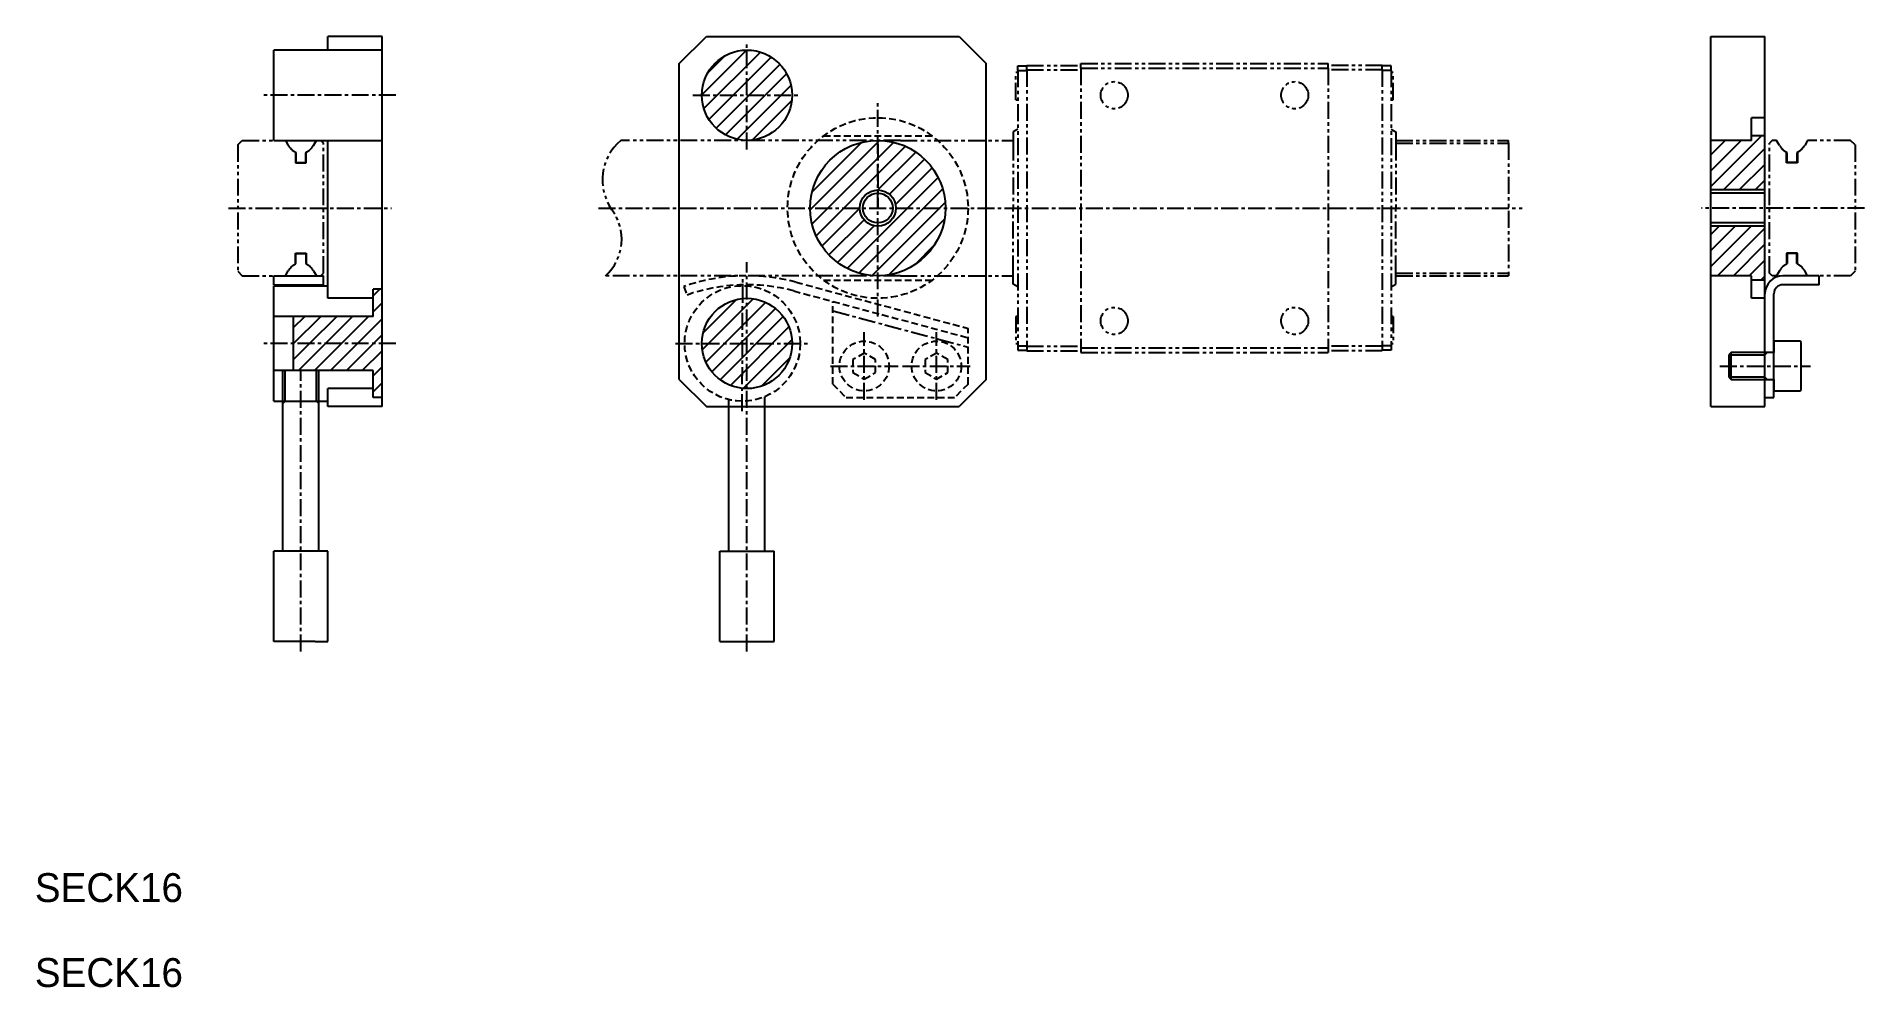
# Model space of a CAD drawing. Extents: x 59 to 262, y 55 to 160.
import ezdxf

# ---------------------------------------------------------------- set-up
doc = ezdxf.new("R2010")
doc.units = 0
doc.header["$LTSCALE"] = 1.5
for name, pattern in [('CENTER', [2, 1.25, -0.25, 0.25, -0.25]), ('DASHED', [0.75, 0.5, -0.25]), ('PHANTOM', [2.5, 1.25, -0.25, 0.25, -0.25, 0.25, -0.25])]:
    doc.linetypes.add(name, pattern=pattern)
doc.layers.get('0').update_dxf_attribs({"linetype": 'CONTINUOUS'})
doc.layers.add('CENTER', color=1, linetype='CENTER')

# ---------------------------------------------------------------- blocks, each defined once
blk = doc.blocks.new('*X2')
at = {"color": 0}
for p, q in [((144.7, 141.16), (152.39, 148.85)), ((144.9, 139.6), (153.95, 148.65)), ((144.91, 143.14), (150.41, 148.64)), ((145.35, 138.28), (155.27, 148.2)), ((152.19, 143.36), (156.4, 147.56)), ((153.49, 142.88), (157.38, 146.77)), ((154.15, 141.77), (158.21, 145.83)), ((148.81, 134.66), (158.89, 144.74)), ((150.07, 134.16), (159.39, 143.48)), ((151.56, 133.88), (159.67, 141.99)), ((145.99, 137.15), (150.19, 141.35)), ((146.78, 136.17), (150.67, 140.06)), ((153.4, 133.95), (159.6, 140.15)), ((147.71, 135.34), (151.77, 139.4)), ((156.28, 135.07), (158.48, 137.27))]:
    blk.add_line(p, q, dxfattribs=at)
blk = doc.blocks.new('*X3')
at = {"color": 0}
for p, q in [((132.69, 153.91), (137.64, 158.86)), ((132.92, 152.37), (139.18, 158.63)), ((133.35, 156.33), (135.22, 158.2)), ((133.48, 151.16), (140.39, 158.07)), ((134.29, 150.2), (141.35, 157.26)), ((135.32, 149.46), (142.09, 156.23)), ((136.6, 148.98), (142.57, 154.95)), ((138.28, 148.89), (142.66, 153.27)), ((132.74, 125.67), (138.38, 131.31)), ((132.83, 127.53), (136.52, 131.22)), ((133.14, 124.3), (139.75, 130.91)), ((133.81, 123.2), (140.84, 130.24)), ((134.71, 122.34), (141.71, 129.33)), ((135.85, 121.71), (142.34, 128.2)), ((137.28, 121.37), (142.68, 126.77)), ((139.3, 121.62), (142.43, 124.75))]:
    blk.add_line(p, q, dxfattribs=at)
blk = doc.blocks.new('*X4')
at = {"color": 0}
for p, q in [((96.26, 131.62), (97, 132.36)), ((96.26, 129.85), (97.26, 130.85)), ((87.46, 126.36), (90.46, 129.36)), ((87.46, 128.12), (88.7, 129.36)), ((89.23, 126.36), (92.23, 129.36)), ((91, 126.36), (94, 129.36)), ((92.77, 126.36), (95.77, 129.36)), ((94.54, 126.36), (97.26, 129.08)), ((87.46, 124.59), (89.23, 126.36)), ((87.46, 126.35), (87.46, 126.36)), ((88, 123.36), (91, 126.36)), ((89.77, 123.36), (92.77, 126.36)), ((91.54, 123.36), (94.54, 126.36)), ((93.3, 123.36), (96.3, 126.36)), ((96.3, 126.36), (97.26, 127.32)), ((95.07, 123.36), (97.26, 125.55)), ((96.26, 122.78), (97.26, 123.78)), ((96.26, 121.01), (97.26, 122.01))]:
    blk.add_line(p, q, dxfattribs=at)
blk = doc.blocks.new('*X5')
at = {"color": 0}
for p, q in [((244.49, 143.73), (250.12, 149.36)), ((244.49, 145.5), (247.85, 148.86)), ((244.49, 147.27), (246.08, 148.86)), ((245.89, 143.36), (250.49, 147.96)), ((247.65, 143.36), (250.49, 146.2)), ((249.42, 143.36), (250.49, 144.43)), ((244.49, 134.89), (248.96, 139.36)), ((244.49, 136.66), (247.19, 139.36)), ((244.49, 138.43), (245.42, 139.36)), ((245.22, 133.86), (250.49, 139.13)), ((246.99, 133.86), (250.49, 137.36)), ((248.76, 133.86), (250.49, 135.59)), ((250.03, 133.36), (250.49, 133.82))]:
    blk.add_line(p, q, dxfattribs=at)

msp = doc.modelspace()

# ---------------------------------------------------------------- linework, layer by layer
at = {"color": 7, "linetype": 'CONTINUOUS'}
for p, q in [((97.26, 160.36), (91.26, 160.36)), ((91.26, 158.86), (91.26, 160.36)), ((97.26, 119.36), (97.26, 160.36)), ((130.19, 157.36), (133.19, 160.36)), ((133.19, 160.36), (161.19, 160.36)), ((161.19, 160.36), (164.19, 157.36)), ((244.49, 119.36), (244.49, 160.36)), ((244.49, 160.36), (250.49, 160.36)), ((250.49, 119.36), (250.49, 160.36)), ((85.26, 148.86), (85.26, 158.86)), ((97.26, 158.86), (85.26, 158.86)), ((130.19, 122.36), (130.19, 157.36)), ((164.19, 122.36), (164.19, 157.36)), ((248.99, 148.86), (248.99, 151.36)), ((250.49, 151.36), (248.99, 151.36)), ((85.26, 148.86), (97.26, 148.86)), ((91.26, 131.36), (91.26, 148.86)), ((248.99, 148.86), (244.49, 148.86)), ((250.49, 149.36), (248.99, 149.36)), ((250.49, 143.01), (244.49, 143.01)), ((250.49, 139.71), (244.49, 139.71)), ((85.26, 133.86), (90.76, 133.86)), ((85.26, 132.86), (85.26, 133.86)), ((90.76, 132.86), (90.76, 133.86)), ((248.99, 133.86), (244.49, 133.86)), ((248.99, 131.36), (248.99, 133.86)), ((256.49, 133.86), (252.49, 133.86)), ((256.49, 132.86), (256.49, 133.86)), ((85.26, 132.86), (90.76, 132.86)), ((85.26, 119.96), (85.26, 132.76)), ((85.26, 132.76), (91.26, 132.76)), ((96.26, 129.36), (96.26, 132.36)), ((97.26, 132.36), (96.26, 132.36)), ((250.49, 133.36), (248.99, 133.36)), ((251.49, 120.36), (251.49, 131.86)), ((256.49, 132.86), (252.49, 132.86)), ((96.26, 131.36), (91.26, 131.36)), ((250.49, 131.36), (248.99, 131.36)), ((96.26, 129.36), (85.26, 129.36)), ((87.46, 123.36), (87.46, 129.36)), ((251.49, 126.61), (251.49, 125.36)), ((254.34, 126.61), (251.49, 126.61)), ((251.49, 126.61), (251.49, 125.36)), ((254.49, 121.26), (254.49, 126.46)), ((246.74, 125.36), (246.49, 125.11)), ((246.49, 125.11), (246.49, 122.61)), ((251.49, 125.36), (246.74, 125.36)), ((250.49, 122.36), (250.49, 125.36)), ((251.49, 122.36), (251.49, 125.36)), ((96.26, 123.36), (85.26, 123.36)), ((86.26, 119.96), (86.26, 123.36)), ((90.26, 119.96), (90.26, 123.36)), ((96.26, 120.36), (96.26, 123.36)), ((130.19, 122.36), (133.19, 119.36)), ((164.19, 122.36), (161.19, 119.36)), ((246.49, 122.61), (246.74, 122.36)), ((246.74, 122.36), (251.49, 122.36)), ((251.49, 122.36), (251.49, 121.11)), ((251.49, 122.36), (251.49, 121.11)), ((85.26, 119.96), (86.76, 119.96)), ((86.26, 103.36), (86.26, 119.96)), ((86.76, 119.96), (89.76, 119.96)), ((89.76, 119.96), (91.26, 119.96)), ((90.26, 103.36), (90.26, 119.96)), ((91.26, 119.36), (91.26, 121.36)), ((96.26, 121.36), (91.26, 121.36)), ((97.26, 120.36), (96.26, 120.36)), ((135.69, 103.36), (135.69, 120.13)), ((139.69, 103.36), (139.69, 120.46)), ((250.49, 120.36), (251.49, 120.36)), ((251.49, 121.11), (254.34, 121.11)), ((97.26, 119.36), (91.26, 119.36)), ((133.19, 119.36), (161.19, 119.36)), ((244.49, 119.36), (250.49, 119.36)), ((85.26, 93.36), (85.26, 103.36)), ((86.66, 103.36), (85.26, 103.36)), ((89.86, 103.36), (86.66, 103.36)), ((91.26, 103.36), (89.86, 103.36)), ((91.26, 93.36), (91.26, 103.36)), ((134.69, 93.36), (134.69, 103.36)), ((134.69, 103.36), (140.69, 103.36)), ((140.69, 93.36), (140.69, 103.36)), ((86.66, 93.36), (85.26, 93.36)), ((89.86, 93.36), (86.66, 93.36)), ((89.86, 93.36), (91.26, 93.36)), ((134.69, 93.36), (140.69, 93.36))]:
    msp.add_line(p, q, dxfattribs=at)
at = {"color": 3, "linetype": 'PHANTOM'}
for p, q in [((167.69, 156.36), (167.49, 156.36)), ((167.49, 153.36), (167.49, 156.36)), ((167.69, 156.61), (167.69, 157.11)), ((167.69, 157.11), (168.69, 157.11)), ((167.69, 156.61), (167.69, 126.11)), ((167.69, 156.61), (168.69, 156.61)), ((168.69, 157.16), (174.69, 157.16)), ((168.69, 156.66), (168.69, 157.16)), ((168.69, 156.66), (168.69, 126.06)), ((168.69, 156.66), (174.69, 156.66)), ((174.69, 157.36), (202.09, 157.36)), ((174.69, 156.86), (174.69, 157.36)), ((174.69, 156.86), (174.69, 125.86)), ((174.69, 156.86), (202.09, 156.86)), ((202.09, 156.86), (202.09, 157.36)), ((208.09, 157.16), (202.09, 157.16)), ((202.09, 156.86), (202.09, 125.86)), ((208.09, 156.66), (202.09, 156.66)), ((208.09, 156.66), (208.09, 157.16)), ((209.09, 157.11), (208.09, 157.11)), ((208.09, 156.66), (208.09, 126.06)), ((209.09, 156.61), (208.09, 156.61)), ((209.09, 156.61), (209.09, 157.11)), ((209.09, 156.61), (209.09, 126.11)), ((209.29, 156.36), (209.09, 156.36)), ((209.29, 153.36), (209.29, 156.36)), ((167.49, 153.36), (167.69, 153.36)), ((209.09, 153.36), (209.29, 153.36)), ((167.69, 150.09), (167.19, 149.79)), ((209.09, 150.09), (209.59, 149.79)), ((81.26, 148.36), (81.76, 148.86)), ((81.26, 148.36), (81.26, 134.36)), ((81.76, 148.86), (86.54, 148.86)), ((86.54, 148.86), (86.86, 148.3)), ((89.66, 148.3), (89.99, 148.86)), ((89.99, 148.86), (90.46, 148.86)), ((90.46, 148.86), (90.76, 148.56)), ((90.76, 134.16), (90.76, 148.56)), ((154.69, 148.86), (123.7, 148.86)), ((154.69, 148.86), (167.19, 148.86)), ((167.19, 149.79), (167.19, 148.49)), ((167.19, 148.49), (167.19, 141.36)), ((209.59, 149.79), (209.59, 148.49)), ((209.59, 148.86), (222.09, 148.86)), ((209.59, 148.56), (222.09, 148.56)), ((209.59, 148.49), (209.59, 141.36)), ((222.09, 148.56), (222.09, 148.86)), ((222.09, 148.56), (222.09, 134.16)), ((251.29, 148.86), (250.99, 148.56)), ((250.99, 134.16), (250.99, 148.56)), ((251.77, 148.86), (251.29, 148.86)), ((252.09, 148.3), (251.77, 148.86)), ((255.22, 148.86), (254.9, 148.3)), ((259.99, 148.86), (255.22, 148.86)), ((260.49, 148.36), (259.99, 148.86)), ((260.49, 148.36), (260.49, 134.36)), ((87.66, 147.57), (87.66, 146.36)), ((87.66, 147.5), (87.71, 147.48)), ((87.66, 146.36), (88.86, 146.36)), ((87.71, 147.48), (87.71, 146.41)), ((87.71, 146.41), (88.81, 146.41)), ((88.81, 147.48), (88.86, 147.5)), ((88.81, 146.41), (88.81, 147.48)), ((88.86, 146.36), (88.86, 147.57)), ((252.89, 146.36), (252.89, 147.57)), ((252.94, 147.48), (252.89, 147.5)), ((254.09, 146.36), (252.89, 146.36)), ((252.94, 146.41), (252.94, 147.48)), ((254.04, 146.41), (252.94, 146.41)), ((254.1, 147.5), (254.04, 147.48)), ((254.04, 147.48), (254.04, 146.41)), ((254.09, 147.57), (254.09, 146.36)), ((167.19, 134.23), (167.19, 141.36)), ((209.59, 134.23), (209.59, 141.36)), ((87.66, 136.36), (88.86, 136.36)), ((87.66, 135.14), (87.66, 136.36)), ((87.71, 135.23), (87.71, 136.31)), ((87.71, 136.31), (88.81, 136.31)), ((88.81, 136.31), (88.81, 135.23)), ((88.86, 136.36), (88.86, 135.14)), ((252.89, 136.36), (252.89, 135.14)), ((254.09, 136.36), (252.89, 136.36)), ((254.04, 136.31), (252.94, 136.31)), ((252.94, 136.31), (252.94, 135.23)), ((254.04, 135.23), (254.04, 136.31)), ((254.09, 135.14), (254.09, 136.36)), ((81.26, 134.36), (81.76, 133.86)), ((81.76, 133.86), (86.54, 133.86)), ((86.54, 133.86), (86.86, 134.42)), ((87.66, 135.21), (87.71, 135.23)), ((88.81, 135.23), (88.86, 135.21)), ((89.66, 134.42), (89.99, 133.86)), ((89.99, 133.86), (90.46, 133.86)), ((90.46, 133.86), (90.76, 134.16)), ((154.69, 133.86), (122.01, 133.86)), ((154.69, 133.86), (167.19, 133.86)), ((167.19, 132.93), (167.19, 134.23)), ((209.59, 132.93), (209.59, 134.23)), ((209.59, 134.16), (222.09, 134.16)), ((209.59, 133.86), (222.09, 133.86)), ((222.09, 134.16), (222.09, 133.86)), ((251.29, 133.86), (250.99, 134.16)), ((251.77, 133.86), (251.29, 133.86)), ((252.09, 134.42), (251.77, 133.86)), ((252.94, 135.23), (252.89, 135.21)), ((254.1, 135.21), (254.04, 135.23)), ((255.22, 133.86), (254.9, 134.42)), ((259.99, 133.86), (255.22, 133.86)), ((260.49, 134.36), (259.99, 133.86)), ((167.69, 132.63), (167.19, 132.93)), ((209.09, 132.63), (209.59, 132.93)), ((167.49, 129.36), (167.49, 126.36)), ((167.69, 129.36), (167.49, 129.36)), ((209.29, 129.36), (209.09, 129.36)), ((209.29, 129.36), (209.29, 126.36)), ((167.49, 126.36), (167.69, 126.36)), ((167.69, 126.11), (167.69, 125.61)), ((167.69, 126.11), (168.69, 126.11)), ((167.69, 125.61), (168.69, 125.61)), ((168.69, 126.06), (174.69, 126.06)), ((168.69, 126.06), (168.69, 125.56)), ((174.69, 125.86), (202.09, 125.86)), ((174.69, 125.86), (174.69, 125.36)), ((208.09, 126.06), (202.09, 126.06)), ((202.09, 125.86), (202.09, 125.36)), ((209.09, 126.11), (208.09, 126.11)), ((208.09, 126.06), (208.09, 125.56)), ((209.09, 125.61), (208.09, 125.61)), ((209.09, 126.36), (209.29, 126.36)), ((209.09, 126.11), (209.09, 125.61)), ((168.69, 125.56), (174.69, 125.56)), ((174.69, 125.36), (202.09, 125.36)), ((208.09, 125.56), (202.09, 125.56))]:
    msp.add_line(p, q, dxfattribs=at)
at = {"color": 3, "linetype": 'DASHED'}
for p, q in [((146.19, 149.36), (158.19, 149.36)), ((130.69, 132.65), (131.03, 131.71)), ((142.87, 132.17), (162.19, 127)), ((143.13, 133.14), (162.19, 128.03)), ((146.19, 133.36), (158.19, 133.36)), ((147.19, 121.86), (147.19, 131.02)), ((162.19, 121.86), (162.19, 128.03)), ((150.69, 125.3), (149.44, 124.58)), ((149.44, 124.58), (149.44, 123.13)), ((151.94, 124.58), (150.69, 125.3)), ((151.94, 123.13), (151.94, 124.58)), ((158.69, 125.3), (157.44, 124.58)), ((157.44, 124.58), (157.44, 123.13)), ((159.94, 124.58), (158.69, 125.3)), ((159.94, 123.13), (159.94, 124.58)), ((147.19, 121.86), (148.69, 120.36)), ((149.44, 123.13), (150.69, 122.41)), ((150.69, 122.41), (151.94, 123.13)), ((157.44, 123.13), (158.69, 122.41)), ((158.69, 122.41), (159.94, 123.13)), ((162.19, 121.86), (160.69, 120.36)), ((148.69, 120.36), (160.69, 120.36))]:
    msp.add_line(p, q, dxfattribs=at)
at = {"color": 3}
for p, q in [((250.49, 143.36), (244.49, 143.36)), ((250.49, 139.36), (244.49, 139.36)), ((246.49, 125.11), (250.49, 125.11)), ((246.74, 122.36), (246.74, 125.36)), ((250.74, 125.36), (250.49, 125.11)), ((86.51, 119.96), (86.51, 123.36)), ((90.01, 119.96), (90.01, 123.36)), ((250.49, 122.61), (246.49, 122.61)), ((250.74, 122.36), (250.49, 122.61)), ((86.26, 119.71), (86.51, 119.96)), ((90.01, 119.96), (90.26, 119.71))]:
    msp.add_line(p, q, dxfattribs=at)
at = {"color": 7, "linetype": 'CONTINUOUS'}
for centre, radius in [((137.69, 153.86), 5), ((152.19, 141.36), 7.5), ((152.19, 141.36), 1.65), ((137.69, 126.36), 5)]:
    msp.add_circle(centre, radius, dxfattribs=at)
at = {"color": 3, "linetype": 'PHANTOM'}
for centre in [(178.39, 153.86), (198.39, 153.86), (178.39, 128.86), (198.39, 128.86)]:
    msp.add_circle(centre, 1.5, dxfattribs=at)
at = {"color": 3, "linetype": 'DASHED'}
for centre, radius in [((152.19, 141.36), 10), ((137.19, 126.36), 6.4), ((150.69, 123.86), 2.75), ((158.69, 123.86), 2.75)]:
    msp.add_circle(centre, radius, dxfattribs=at)
at = {"color": 3}
msp.add_circle((152.19, 141.36), 2, dxfattribs=at)
at = {"color": 3, "linetype": 'PHANTOM'}
for centre, radius, start, end in [((88.38, 149.17), 1.75, 210, 245.8849), ((88.15, 149.17), 1.75, 294.1151, 330), ((127.45, 144.47), 5.77, 130.564, 214.3527), ((253.61, 149.17), 1.75, 210, 245.8849), ((253.38, 149.17), 1.75, 294.1151, 330), ((118.36, 137.91), 5.45, 311.94, 37.4004), ((88.38, 133.54), 1.75, 114.1151, 150), ((88.15, 133.54), 1.75, 30, 65.8849), ((253.61, 133.54), 1.75, 114.1151, 150), ((253.38, 133.54), 1.75, 30, 65.8849)]:
    msp.add_arc(centre, radius, start, end, dxfattribs=at)
at = {"color": 3, "linetype": 'DASHED'}
for radius in [21, 20]:
    msp.add_arc((137.69, 112.86), radius, 75, 109.4712, dxfattribs=at)
at = {"color": 7, "linetype": 'CONTINUOUS'}
for centre, radius, start, end in [((252.49, 131.86), 2, 90, 180), ((252.49, 131.86), 1, 90, 180), ((254.34, 126.46), 0.15, 360, 90), ((254.34, 121.26), 0.15, 270, 0)]:
    msp.add_arc(centre, radius, start, end, dxfattribs=at)
msp.add_point((152.19, 141.36), dxfattribs=at)
at = {"layer": 'CENTER', "color": 1, "linetype": 'CENTER'}
for p, q in [((137.69, 147.86), (137.69, 159.86)), ((98.77, 153.86), (84.04, 153.86)), ((131.69, 153.86), (143.69, 153.86)), ((152.19, 129.36), (152.19, 153.36)), ((152.19, 148.49), (152.19, 141.36)), ((80.24, 141.36), (98.29, 141.36)), ((121.24, 141.36), (223.6, 141.36)), ((261.52, 141.36), (243.47, 141.36)), ((137.16, 118.86), (137.23, 133.85)), ((137.69, 92.23), (137.69, 135.36)), ((147.19, 129.98), (162.19, 125.96)), ((150.69, 120.11), (150.69, 127.61)), ((158.69, 120.11), (158.69, 127.61)), ((98.77, 126.36), (84.04, 126.36)), ((129.79, 126.36), (144.69, 126.36)), ((146.94, 123.86), (154.44, 123.86)), ((154.94, 123.86), (162.44, 123.86)), ((245.49, 123.86), (255.55, 123.86)), ((88.26, 92.23), (88.26, 123.36))]:
    msp.add_line(p, q, dxfattribs=at)

# ---------------------------------------------------------------- block references
at = {"color": 3, "linetype": 'CONTINUOUS'}
for name in ['*X3', '*X2', '*X5', '*X4']:
    msp.add_blockref(name, (0, 0), dxfattribs=at)

# ---------------------------------------------------------------- texts
at = {"color": 7, "linetype": 'CONTINUOUS'}
for p in [(58.78, 64.48), (58.78, 55.07)]:
    msp.add_text('SECK16', height=3.2, dxfattribs=at).set_placement(p)

doc.saveas('drawing.dxf')
